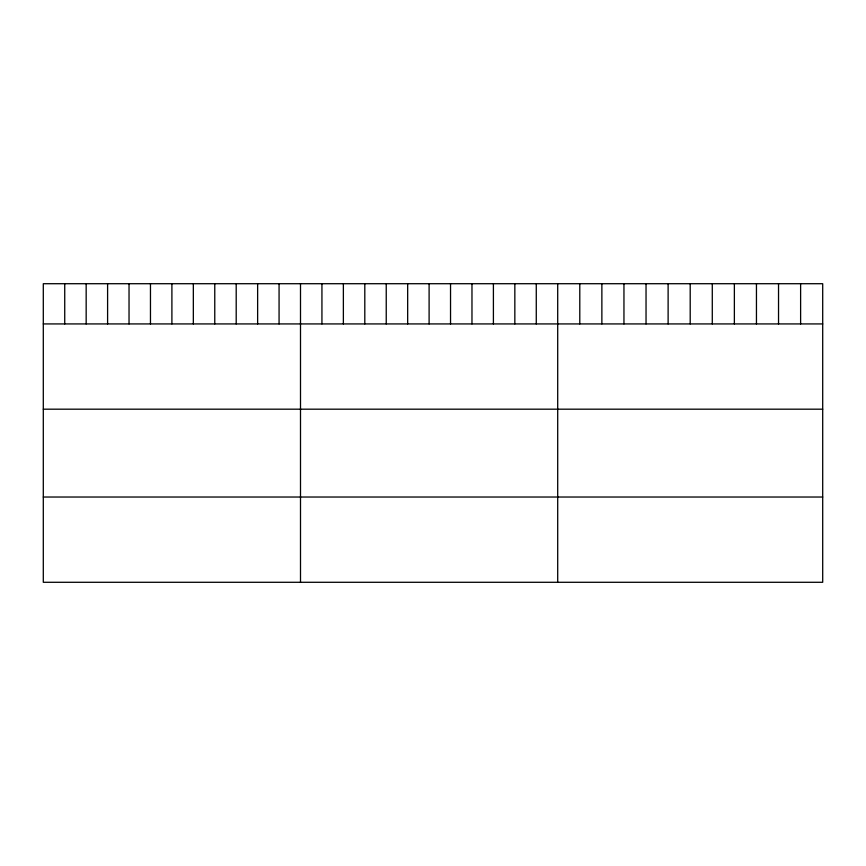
<?xml version="1.0" encoding="UTF-8"?>
<svg xmlns="http://www.w3.org/2000/svg" width="866" height="866" viewBox="0 0 866 866"><rect width="100%" height="100%" fill="white"/><g stroke="black" fill="none" stroke-linecap="round" stroke-linejoin="round"><path stroke-width="1.3" d="M822.7 323.927L822.7 582.288L43.3 582.288L43.3 283.712L822.7 283.712L822.7 323.927L43.3 323.927M43.3 409.185L822.7 409.185M43.3 497.03L822.7 497.03M800.617 283.712L800.617 323.927M778.534 283.712L778.534 323.927M756.451 283.712L756.451 323.927M734.368 283.712L734.368 323.927M712.285 283.712L712.285 323.927M690.202 283.712L690.202 323.927M668.119 283.712L668.119 323.927M646.036 283.712L646.036 323.927M623.953 283.712L623.953 323.927M601.87 283.712L601.87 323.927M579.787 283.712L579.787 323.927M557.704 283.712L557.704 582.288M536.27 283.712L536.27 323.927M514.837 283.712L514.837 323.927M493.404 283.712L493.404 323.927M471.97 283.712L471.97 323.927M450.536 283.712L450.536 323.927M429.103 283.712L429.103 323.927M407.67 283.712L407.67 323.927M386.236 283.712L386.236 323.927M364.803 283.712L364.803 323.927M343.369 283.712L343.369 323.927M321.935 283.712L321.935 323.927M300.502 283.712L300.502 582.288M279.069 283.712L279.069 323.927M257.635 283.712L257.635 323.927M236.201 283.712L236.201 323.927M214.768 283.712L214.768 323.927M193.334 283.712L193.334 323.927M171.901 283.712L171.901 323.927M150.468 283.712L150.468 323.927M129.034 283.712L129.034 323.927M107.601 283.712L107.601 323.927M86.167 283.712L86.167 323.927M64.733 283.712L64.733 323.927"/></g></svg>
